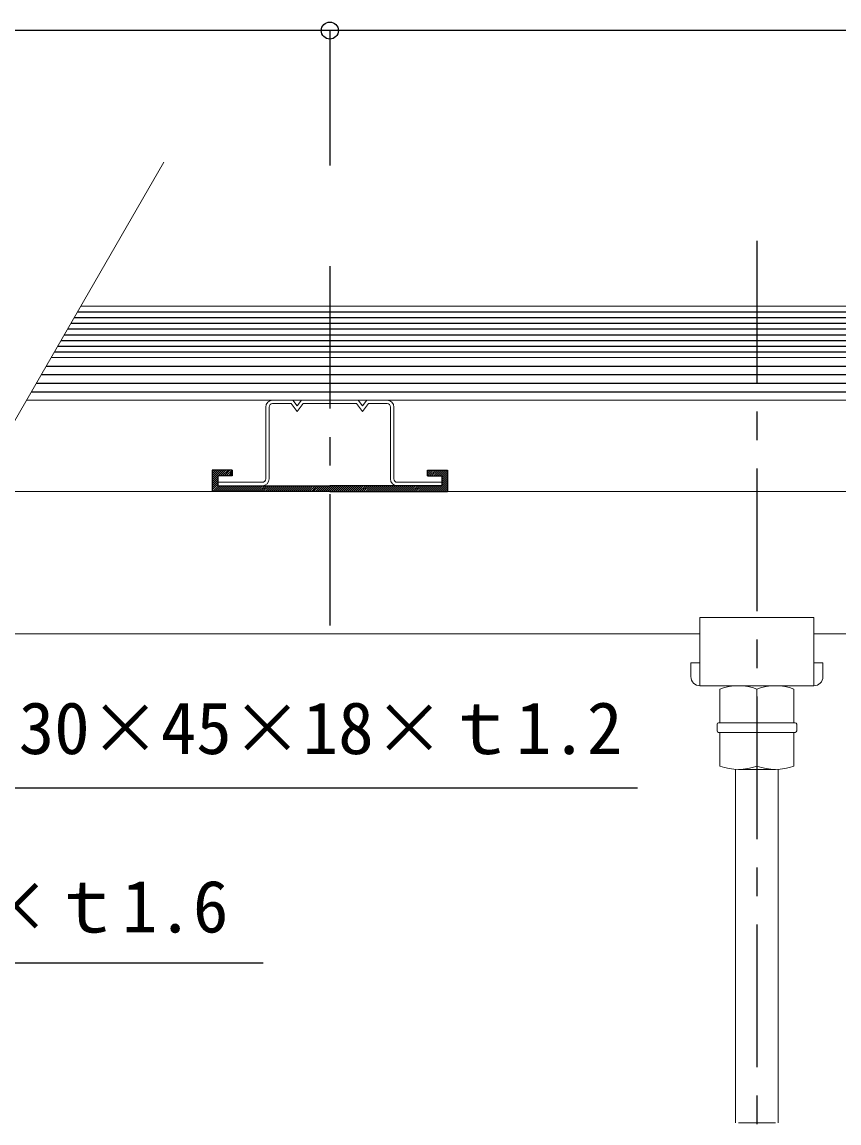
# Model space of a CAD drawing. Units: millimetres, scale not verified. Extents: x -2066 to 2059, y -1474 to 1400.
# Drawn here: x 806.8 to 1093.8, y 806.2 to 1192.6 of the extents above; entities that cross this region are included whole.
import ezdxf
from ezdxf.enums import TextEntityAlignment as Align

# ---------------------------------------------------------------- set-up
doc = ezdxf.new("R2010")
doc.units = ezdxf.units.MM
doc.header["$LTSCALE"] = 10
doc.header["$PDMODE"] = 32
doc.header["$PDSIZE"] = 6
doc.linetypes.add('CHAIN1', pattern=[8, 5, -1, 1, -1])
for name, color, linetype in [('0-0_中心線', 4, 'CHAIN1'), ('0-2_太線１', 3, 'Continuous'), ('0-4_細線', 4, 'Continuous'), ('0-5_寸法', 4, 'Continuous'), ('0-6_文字', 7, 'Continuous')]:
    doc.layers.add(name, color=color, linetype=linetype)
doc.layers.add('0-1_中線', color=7, linetype='Continuous', lineweight=18)
doc.styles.add('ＭＳ ゴシック', font='')
doc.styles.get('ＭＳ ゴシック').set_extended_font_data('MS Gothic')

msp = doc.modelspace()

# ---------------------------------------------------------------- linework, layer by layer
at = {"layer": '0-0_中心線'}
for p, q in [((1064.92, 1115.87), (1064.92, 562.94)), ((914.92, 1106.97), (914.92, 980.88))]:
    msp.add_line(p, q, dxfattribs=at)
at = {"layer": '0-1_中線'}
for p, q in [((856.65, 1143.48), (753.17, 964.25)), ((827.44, 1092.88), (1289.92, 1092.88)), ((817.05, 1074.88), (1364.92, 1074.88)), ((808.39, 1059.88), (1364.92, 1059.88)), ((894.82, 1059.88), (901.92, 1059.88)), ((901.32, 1058.68), (894.82, 1058.68)), ((935.02, 1059.88), (927.92, 1059.88)), ((928.52, 1058.68), (935.02, 1058.68)), ((892.42, 1057.48), (892.42, 1032.28)), ((893.62, 1057.48), (893.62, 1032.28)), ((936.22, 1057.48), (936.22, 1032.28)), ((937.42, 1057.48), (937.42, 1032.28)), ((789.91, 1027.88), (1364.92, 1027.88)), ((875.62, 1031.08), (875.62, 1029.88)), ((891.22, 1031.08), (875.62, 1031.08)), ((875.62, 1029.88), (891.22, 1029.88)), ((954.22, 1029.88), (938.62, 1029.88)), ((1084.92, 983.68), (1044.92, 983.68)), ((1084.92, 959.68), (1084.92, 983.68)), ((761.04, 977.88), (1044.92, 977.88)), ((1041.72, 967.68), (1041.72, 962.88)), ((1041.72, 967.68), (1044.92, 967.68)), ((1088.12, 967.68), (1084.92, 967.68)), ((1088.12, 967.68), (1088.12, 962.88)), ((1053.66, 959.68), (1076.18, 959.68)), ((1058.42, 959.68), (1071.42, 959.68)), ((1064.92, 958.52), (1064.92, 946.68)), ((1051.42, 946.68), (1078.42, 946.68)), ((1050.92, 943.81), (1050.92, 946.18)), ((1051.42, 943.31), (1078.42, 943.31)), ((1064.92, 931.48), (1064.92, 943.31)), ((1078.92, 946.18), (1078.92, 943.81)), ((1057.42, 930.31), (1057.42, 806.24)), ((1071.42, 930.31), (1058.42, 930.31)), ((1072.42, 930.34), (1072.42, 806.24)), ((1058.42, 806.24), (1071.42, 806.24))]:
    msp.add_line(p, q, dxfattribs=at)
for points in [[(901.32, 1058.68), (903.42, 1055.88), (905.52, 1058.68), (914.92, 1058.68)], [(901.92, 1059.88), (903.42, 1057.88), (904.92, 1059.88), (914.92, 1059.88)], [(927.92, 1059.88), (926.42, 1057.88), (924.92, 1059.88), (914.92, 1059.88)], [(928.52, 1058.68), (926.42, 1055.88), (924.32, 1058.68), (914.92, 1058.68)], [(938.62, 1031.08), (954.22, 1031.08), (954.22, 1029.88)], [(1084.92, 977.88), (1364.92, 977.88), (1364.92, 1027.88)], [(1044.92, 983.68), (1044.92, 959.68), (1084.92, 959.68)], [(1051.92, 958.52), (1051.92, 946.68), (1077.92, 946.68), (1077.92, 958.52)], [(1077.92, 931.48), (1077.92, 943.31), (1051.92, 943.31), (1051.92, 931.48)]]:
    msp.add_lwpolyline(points, dxfattribs=at)
for centre, radius, start, end in [((894.82, 1057.48), 2.4, 90, 180), ((894.82, 1057.48), 1.2, 90, 180), ((935.02, 1057.48), 2.4, 0, 90), ((935.02, 1057.48), 1.2, 0, 90), ((891.22, 1032.28), 1.2, 270, 0), ((891.22, 1032.28), 2.4, 270, 0), ((938.62, 1032.28), 2.4, 180, 270), ((938.62, 1032.28), 1.2, 180, 270), ((1044.92, 962.88), 3.2, 180, 270), ((1084.92, 962.88), 3.2, 270, 0), ((1058.42, 940.9), 18.77, 69.7438, 110.2562), ((1071.42, 940.9), 18.77, 69.7438, 110.2562), ((1051.42, 946.18), 0.5, 90, 180), ((1078.42, 946.18), 0.5, 0, 90), ((1051.42, 943.81), 0.5, 180, 270), ((1078.42, 943.81), 0.5, 270, 0), ((1058.42, 949.09), 18.77, 249.7438, 290.2562), ((1071.42, 949.09), 18.77, 249.7438, 290.2562)]:
    msp.add_arc(centre, radius, start, end, dxfattribs=at)
at = {"layer": '0-2_太線１'}
for p, q in [((815.31, 1071.88), (1364.92, 1071.88)), ((813.58, 1068.88), (1364.92, 1068.88)), ((810.12, 1062.88), (1364.92, 1062.88)), ((811.85, 1065.88), (1364.92, 1065.88)), ((880.62, 1035.38), (873.62, 1035.38)), ((873.62, 1035.38), (873.62, 1027.88)), ((873.62, 1034.79), (874.21, 1035.38)), ((873.62, 1034.09), (874.91, 1035.38)), ((873.62, 1033.38), (875.62, 1035.38)), ((873.62, 1032.67), (876.33, 1035.38)), ((873.62, 1031.96), (877.03, 1035.38)), ((873.62, 1031.26), (875.62, 1033.26)), ((873.62, 1030.55), (875.62, 1032.55)), ((873.62, 1029.84), (875.62, 1031.84)), ((875.74, 1033.38), (877.74, 1035.38)), ((876.45, 1033.38), (878.45, 1035.38)), ((877.16, 1033.38), (879.16, 1035.38)), ((877.86, 1033.38), (879.86, 1035.38)), ((878.57, 1033.38), (880.57, 1035.38)), ((879.28, 1033.38), (880.62, 1034.72)), ((879.98, 1033.38), (880.62, 1034.01)), ((949.22, 1033.38), (949.22, 1035.38)), ((949.22, 1034.73), (949.87, 1035.38)), ((949.22, 1034.03), (950.57, 1035.38)), ((949.28, 1033.38), (951.28, 1035.38)), ((949.99, 1033.38), (951.99, 1035.38)), ((950.69, 1033.38), (952.69, 1035.38)), ((951.4, 1033.38), (953.4, 1035.38)), ((952.11, 1033.38), (954.11, 1035.38)), ((952.27, 1027.88), (956.22, 1031.83)), ((952.82, 1033.38), (954.82, 1035.38)), ((953.52, 1033.38), (955.52, 1035.38)), ((954.22, 1033.37), (956.22, 1035.37)), ((954.22, 1032.66), (956.22, 1034.66)), ((954.22, 1031.95), (956.22, 1033.95)), ((954.22, 1031.25), (956.22, 1033.25)), ((954.24, 1030.56), (956.22, 1032.54)), ((873.62, 1029.14), (875.62, 1031.14)), ((873.62, 1028.43), (875.62, 1030.43)), ((914.92, 1027.88), (873.62, 1027.88)), ((873.78, 1027.88), (875.78, 1029.88)), ((874.48, 1027.88), (876.48, 1029.88)), ((875.19, 1027.88), (877.19, 1029.88)), ((875.62, 1029.88), (914.92, 1029.88)), ((875.9, 1027.88), (877.9, 1029.88)), ((876.61, 1027.88), (878.61, 1029.88)), ((877.31, 1027.88), (879.31, 1029.88)), ((878.02, 1027.88), (880.02, 1029.88)), ((878.73, 1027.88), (880.73, 1029.88)), ((879.43, 1027.88), (881.43, 1029.88)), ((880.14, 1027.88), (882.14, 1029.88)), ((880.85, 1027.88), (882.85, 1029.88)), ((881.56, 1027.88), (883.56, 1029.88)), ((882.26, 1027.88), (884.26, 1029.88)), ((882.97, 1027.88), (884.97, 1029.88)), ((883.68, 1027.88), (885.68, 1029.88)), ((884.38, 1027.88), (886.38, 1029.88)), ((885.09, 1027.88), (887.09, 1029.88)), ((885.8, 1027.88), (887.8, 1029.88)), ((886.5, 1027.88), (888.5, 1029.88)), ((887.21, 1027.88), (889.21, 1029.88)), ((887.92, 1027.88), (889.92, 1029.88)), ((888.63, 1027.88), (890.63, 1029.88)), ((889.33, 1027.88), (891.33, 1029.88)), ((890.04, 1027.88), (892.04, 1029.88)), ((890.75, 1027.88), (892.75, 1029.88)), ((891.45, 1027.88), (893.45, 1029.88)), ((892.16, 1027.88), (894.16, 1029.88)), ((892.87, 1027.88), (894.87, 1029.88)), ((893.58, 1027.88), (895.58, 1029.88)), ((894.28, 1027.88), (896.28, 1029.88)), ((894.99, 1027.88), (896.99, 1029.88)), ((895.7, 1027.88), (897.7, 1029.88)), ((896.4, 1027.88), (898.4, 1029.88)), ((897.11, 1027.88), (899.11, 1029.88)), ((897.82, 1027.88), (899.82, 1029.88)), ((898.53, 1027.88), (900.53, 1029.88)), ((899.23, 1027.88), (901.23, 1029.88)), ((899.94, 1027.88), (901.94, 1029.88)), ((900.65, 1027.88), (902.65, 1029.88)), ((901.35, 1027.88), (903.35, 1029.88)), ((902.06, 1027.88), (904.06, 1029.88)), ((902.77, 1027.88), (904.77, 1029.88)), ((903.48, 1027.88), (905.48, 1029.88)), ((904.18, 1027.88), (906.18, 1029.88)), ((904.89, 1027.88), (906.89, 1029.88)), ((905.6, 1027.88), (907.6, 1029.88)), ((906.3, 1027.88), (908.3, 1029.88)), ((907.01, 1027.88), (909.01, 1029.88)), ((907.72, 1027.88), (909.72, 1029.88)), ((908.43, 1027.88), (910.43, 1029.88)), ((909.13, 1027.88), (911.13, 1029.88)), ((909.84, 1027.88), (911.84, 1029.88)), ((910.55, 1027.88), (912.55, 1029.88)), ((911.25, 1027.88), (913.25, 1029.88)), ((911.96, 1027.88), (913.96, 1029.88)), ((912.67, 1027.88), (914.67, 1029.88)), ((913.38, 1027.88), (915.38, 1029.88)), ((914.08, 1027.88), (916.08, 1029.88)), ((914.79, 1027.88), (916.79, 1029.88)), ((954.22, 1029.88), (914.92, 1029.88)), ((914.92, 1027.88), (956.22, 1027.88)), ((915.5, 1027.88), (917.5, 1029.88)), ((916.2, 1027.88), (918.2, 1029.88)), ((916.91, 1027.88), (918.91, 1029.88)), ((917.62, 1027.88), (919.62, 1029.88)), ((918.32, 1027.88), (920.32, 1029.88)), ((919.03, 1027.88), (921.03, 1029.88)), ((919.74, 1027.88), (921.74, 1029.88)), ((920.45, 1027.88), (922.45, 1029.88)), ((921.15, 1027.88), (923.15, 1029.88)), ((921.86, 1027.88), (923.86, 1029.88)), ((922.57, 1027.88), (924.57, 1029.88)), ((923.27, 1027.88), (925.27, 1029.88)), ((923.98, 1027.88), (925.98, 1029.88)), ((924.69, 1027.88), (926.69, 1029.88)), ((925.4, 1027.88), (927.4, 1029.88)), ((926.1, 1027.88), (928.1, 1029.88)), ((926.81, 1027.88), (928.81, 1029.88)), ((927.52, 1027.88), (929.52, 1029.88)), ((928.22, 1027.88), (930.22, 1029.88)), ((928.93, 1027.88), (930.93, 1029.88)), ((929.64, 1027.88), (931.64, 1029.88)), ((930.35, 1027.88), (932.35, 1029.88)), ((931.05, 1027.88), (933.05, 1029.88)), ((931.76, 1027.88), (933.76, 1029.88)), ((932.47, 1027.88), (934.47, 1029.88)), ((933.17, 1027.88), (935.17, 1029.88)), ((933.88, 1027.88), (935.88, 1029.88)), ((934.59, 1027.88), (936.59, 1029.88)), ((935.3, 1027.88), (937.3, 1029.88)), ((936, 1027.88), (938, 1029.88)), ((936.71, 1027.88), (938.71, 1029.88)), ((937.42, 1027.88), (939.42, 1029.88)), ((938.12, 1027.88), (940.12, 1029.88)), ((938.83, 1027.88), (940.83, 1029.88)), ((939.54, 1027.88), (941.54, 1029.88)), ((940.25, 1027.88), (942.25, 1029.88)), ((940.95, 1027.88), (942.95, 1029.88)), ((941.66, 1027.88), (943.66, 1029.88)), ((942.37, 1027.88), (944.37, 1029.88)), ((943.07, 1027.88), (945.07, 1029.88)), ((943.78, 1027.88), (945.78, 1029.88)), ((944.49, 1027.88), (946.49, 1029.88)), ((945.19, 1027.88), (947.19, 1029.88)), ((945.9, 1027.88), (947.9, 1029.88)), ((946.61, 1027.88), (948.61, 1029.88)), ((947.32, 1027.88), (949.32, 1029.88)), ((948.02, 1027.88), (950.02, 1029.88)), ((948.73, 1027.88), (950.73, 1029.88)), ((949.44, 1027.88), (951.44, 1029.88)), ((950.14, 1027.88), (952.14, 1029.88)), ((950.85, 1027.88), (952.85, 1029.88)), ((951.56, 1027.88), (953.56, 1029.88)), ((952.97, 1027.88), (956.22, 1031.13)), ((953.68, 1027.88), (956.22, 1030.42)), ((954.22, 1030.58), (954.22, 1029.88)), ((954.39, 1027.88), (956.22, 1029.71)), ((955.09, 1027.88), (956.22, 1029)), ((955.8, 1027.88), (956.22, 1028.3))]:
    msp.add_line(p, q, dxfattribs=at)
for points in [[(880.62, 1035.38), (880.62, 1033.38), (875.62, 1033.38), (875.62, 1029.88)], [(949.22, 1035.38), (956.22, 1035.38), (956.22, 1027.88)], [(949.22, 1033.38), (954.21, 1033.38), (954.22, 1033.38), (954.22, 1030.58)]]:
    msp.add_lwpolyline(points, dxfattribs=at)
at = {"layer": '0-4_細線'}
for p, q in [((826.28, 1090.88), (1289.92, 1090.88)), ((823.97, 1086.88), (1289.92, 1086.88)), ((825.13, 1088.88), (1289.92, 1088.88)), ((821.66, 1082.88), (1289.92, 1082.88)), ((822.82, 1084.88), (1289.92, 1084.88)), ((819.36, 1078.88), (1289.92, 1078.88)), ((820.51, 1080.88), (1289.92, 1080.88)), ((818.2, 1076.88), (1289.92, 1076.88))]:
    msp.add_line(p, q, dxfattribs=at)
at = {"layer": '0-5_寸法'}
for p, q in [((914.92, 1189.61), (614.92, 1189.61)), ((1214.92, 1189.61), (914.92, 1189.61)), ((914.92, 1189.61), (914.92, 1142.28))]:
    msp.add_line(p, q, dxfattribs=at)
at = {"layer": '0-5_寸法', "color": 7}
msp.add_point((914.92, 1189.61), dxfattribs=at)
at = {"layer": '0-6_文字'}
for p, q in [((694.75, 923.84), (1023.01, 923.84)), ((610.26, 862.43), (891.56, 862.43))]:
    msp.add_line(p, q, dxfattribs=at)

# ---------------------------------------------------------------- texts
at = {"layer": '0-6_文字', "style": 'ＭＳ ゴシック'}
for s, p in [('根太鋼 30×45×18×ｔ1.2', (718.17, 930.2)), ('大引鋼 50×60×ｔ1.6', (629.66, 867.59))]:
    msp.add_text(s, height=18.33, dxfattribs=at).set_placement(p, align=Align.BOTTOM_LEFT)

doc.saveas('drawing.dxf')
